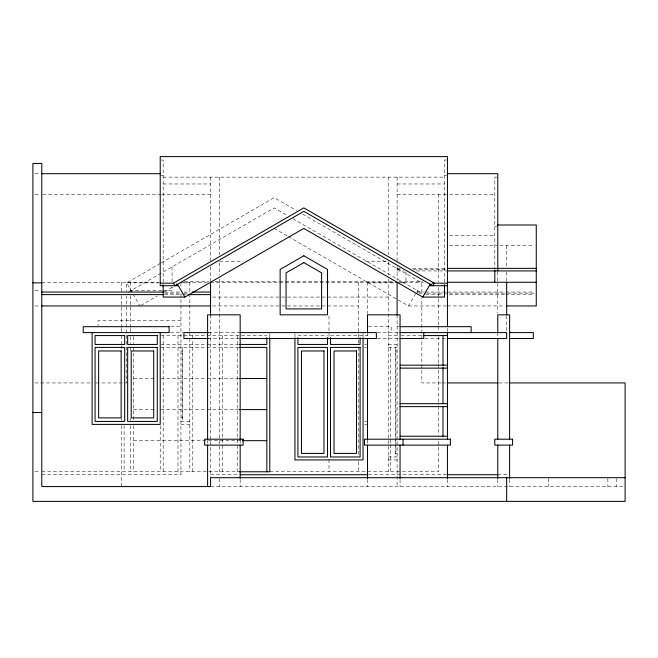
<?xml version="1.0" encoding="UTF-8"?>
<svg xmlns="http://www.w3.org/2000/svg" width="658" height="658" viewBox="0 0 658 658"><rect width="100%" height="100%" fill="white"/><g stroke="black" fill="none" stroke-linecap="round" stroke-linejoin="round"><path stroke-width="0.49" stroke-dasharray="3.29 2.47" d="M288.434 236.625L408.519 305.954L417.402 290.573L417.402 292.053L415.922 294.611M160.387 263.365L126.599 282.874L126.599 291.066M161.276 262.855L274.221 197.647L296.454 210.486M128.475 292.053L274.221 207.903L287.562 215.61M140.796 305.452L157.377 295.878M164.36 291.848L173.095 286.806M161.21 160.034L163.184 160.034L163.184 282.2M446.453 160.034L444.479 160.034L444.479 284.248M34.874 173.712L39.809 173.712M160.223 175.423L163.184 175.423M444.479 175.423L446.453 175.423M163.184 177.134L444.479 177.134M496.79 177.134L494.816 177.134L494.816 269.443M163.184 183.969L210.56 183.969M397.103 183.969L444.479 183.969M34.874 194.225L39.809 194.225M42.803 194.225L160.437 194.225M161.465 194.225L210.56 194.225M397.103 194.225L446.453 194.225M449.455 194.225L494.816 194.225M494.816 226.706L496.79 226.706M449.455 235.26L494.816 235.26M449.496 245.516L496.749 245.516M499.751 245.516L534.23 245.516M219.698 261.752L243.049 261.752M365.634 261.752L387.965 261.752M397.103 268.365L400.187 268.365M412.508 268.365L445.384 268.365M397.103 269.443L401.174 269.443M413.389 269.443L445.96 269.443M397.103 270.923L404.226 270.923M416.44 270.923L445.96 270.923M184.248 281.69L208.882 281.69M215.043 281.69L278.688 281.69M279.716 281.69L393.665 281.69M398.797 281.69L422.395 281.69M41.783 282.266L158.438 282.266M180.95 282.266L209.573 282.266M210.56 282.266L397.103 282.266M398.115 282.266L423.39 282.266M159.236 282.874L126.599 282.874L132.521 293.131M183.714 282.874L189.833 282.874M367.493 282.874L394.94 282.874M401.035 282.874L404.078 282.874M34.874 290.573L39.809 290.573M161.81 290.573L131.041 290.573L131.041 292.053M162.839 290.573L172.067 290.573L172.067 286.625M164.533 292.053L179.873 292.053M183.969 292.053L190.104 292.053M417.402 292.053L424.048 292.053M425.068 292.053L446.494 292.053M447.514 292.053L504.645 292.053M505.665 292.053L534.23 292.053M164.533 293.131L182.94 293.131M183.969 293.131L188.056 293.131M418.981 293.131L426.121 293.131M427.141 293.131L448.559 293.131M449.579 293.131L506.693 293.131M507.713 293.131L534.23 293.131M164.533 294.611L181.921 294.611M182.94 294.611L186.008 294.611M425.66 294.611L443.073 294.611M449.217 294.611L504.522 294.611M505.541 294.611L534.222 294.611M212.534 297.071L388.22 297.071M34.874 305.954L39.809 305.954M212.534 305.954L358.61 305.954M408.519 305.954L446.338 305.954M447.358 305.954L504.587 305.954M180.95 320.759L98.042 320.759L98.042 325.694M170.693 326.681L180.95 326.681M368.48 326.681L391.181 326.681L391.181 332.603M397.103 326.681L399.159 326.681M170.496 332.603L182.924 332.603M208.504 332.603L240.17 332.603M377.363 332.603L399.159 332.603M160.832 335.564L266.819 335.564M297.909 335.564L327.519 335.564M330.481 335.564L367.493 335.564M388.22 335.564L397.103 335.564M401.076 335.564L423.25 335.564M207.599 338.525L240.17 338.525M377.363 338.525L399.159 338.525M424.838 338.525L441.312 338.525M442.308 338.525L446.42 338.525M160.832 344.447L238.558 344.447M364.532 344.447L366.506 344.447M388.22 344.447L397.103 344.447M160.832 347.408L238.558 347.408M364.532 347.408L366.506 347.408M388.22 347.408L397.103 347.408M180.95 350.961L182.727 350.961M395.326 350.961L397.103 350.961M133.574 378.498L153.766 378.498M160.832 378.498L238.558 378.498M34.874 382.94L90.952 382.94M96.043 382.94L126.599 382.94L126.599 296.149M441.353 382.94L421.844 382.94L421.844 298.197M442.373 382.94L446.486 382.94M498.838 382.94L508.075 382.94M133.574 409.589L155.781 409.589M160.832 409.589L238.558 409.589M180.95 417.879L182.727 417.879M180.95 421.433L189.833 421.433M364.532 421.433L366.506 421.433M180.95 424.394L189.833 424.394M364.532 424.394L367.493 424.394M133.574 440.679L241.585 440.679M395.326 453.411L397.103 453.411M388.22 456.965L397.103 456.965M388.22 459.926L397.103 459.926M34.874 471.77L39.809 471.77M41.783 471.77L240.17 471.77M269.78 471.77L438.557 471.77L438.557 439.199M41.783 474.731L180.95 474.731L180.95 293.41M210.56 474.731L238.237 474.731M368.406 474.731L447.44 474.731M497.777 474.731L506.66 474.731L506.66 476.705M210.56 486.575L624.08 486.575M302.68 214.08L421.844 282.874L421.844 294.11M292.9 218.686L419.969 292.053M274.221 228.416L287.562 236.123M133.015 293.986L139.924 305.954M616.217 478.679L616.217 486.575M607.86 478.679L607.86 486.575M548.575 478.679L548.575 486.575M509.621 479.501L509.621 486.575M506.66 245.516L506.66 266.951M506.66 272.058L506.66 281.246M506.66 315.824L506.66 331.616M497.777 272.058L497.777 281.246M497.777 283.294L497.777 312.953M497.777 332.603L497.777 337.538M497.777 479.501L497.777 486.575M447.44 328.301L447.44 331.616M447.44 479.501L447.44 486.575M438.557 194.225L438.557 282.266M438.557 287.39L438.557 325.414M438.557 326.319L438.557 331.574M438.557 336.559L438.557 363.356M438.557 364.219L438.557 405.377M438.557 406.216L438.557 435.218M405.986 271.82L405.986 281.69M400.064 479.501L400.064 486.575M397.103 177.134L397.103 261.752M397.103 266.474L397.103 280.3M397.103 314.837L397.103 486.575M395.919 350.961L395.919 453.411M395.326 347.408L395.326 456.965M390.589 347.408L390.589 443.689M390.589 444.693L390.589 471.77M388.22 177.134L388.22 254.712M388.22 261.851L388.22 275.126M388.22 279.206L388.22 471.77M367.493 282.266L367.493 313.677M367.493 332.603L367.493 337.71M367.493 439.947L367.493 444.487M367.493 479.394L367.493 486.575M363.051 333.631L363.051 336.715M358.61 282.266L358.61 344.447M358.61 347.408L358.61 455.385M358.61 461.529L358.61 471.77M329 316.07L329 336.559M329 459.481L329 471.77M294.949 333.631L294.949 336.715M269.78 333.631L269.78 337.719M240.17 440.054L240.17 444.142M240.17 479.501L240.17 486.575M237.209 335.564L237.209 344.447M237.209 347.408L237.209 471.77M222.404 335.564L222.404 344.447M222.404 347.408L222.404 471.77M219.443 177.134L219.443 254.712M219.443 262.871L219.443 275.126M219.443 279.206L219.443 471.77M219.443 478.679L219.443 486.575M210.56 177.134L210.56 261.752M210.56 266.803L210.56 280.941M210.56 314.837L210.56 476.705M207.599 439.914L207.599 444.018M192.794 335.564L192.794 344.447M192.794 347.408L192.794 471.77M189.833 282.266L189.833 304.193M189.833 304.868L189.833 331.591M189.833 332.603L189.833 471.77M182.727 347.408L182.727 421.433M182.134 350.961L182.134 417.879M180.95 282.874L180.95 288.344M177.989 335.564L177.989 344.447M177.989 347.408L177.989 471.77M172.067 266.885L172.067 281.69M163.184 335.564L163.184 344.447M163.184 347.408L163.184 471.77M160.223 425.726L160.223 471.77M133.574 336.551L133.574 343.46M133.574 347.408L133.574 420.38M133.574 425.52L133.574 471.77M130.613 282.266L130.613 291.51M130.613 295.623L130.613 305.896M130.613 306.924L130.613 327.47M130.613 328.498L130.613 332.603M130.613 336.551L130.613 343.46M130.613 347.408L130.613 350.492M130.613 418.324L130.613 420.61M130.613 425.52L130.613 471.77M124.099 425.636L124.099 471.77M121.73 282.266L121.73 291.51M121.73 295.623L121.73 327.47M121.73 328.334L121.73 332.603M121.73 335.564L121.73 344.718M121.73 345.738L121.73 350.862M121.73 418.324L121.73 420.626M121.73 425.52L121.73 486.575"/><path stroke-width="0.99" d="M163.184 284.774L163.184 297.071L184.914 297.071L303.832 228.416L422.749 297.071L430.151 284.248L430.151 285.728L447.44 285.728M430.151 285.728L431.138 284.026M173.473 283.17L303.832 207.903L434.19 283.17L432.709 285.728L303.832 211.325L174.954 285.728L173.473 283.17L160.223 283.17M41.783 173.712L160.223 173.712M447.44 173.712L497.777 173.712L497.777 270.923M497.777 224.995L536.27 224.995L536.27 305.954L506.635 305.954M447.44 268.365L536.27 268.365M446.979 270.923L536.27 270.923M447.44 282.266L536.27 282.266M32.9 282.874L41.783 282.874M432.487 283.17L447.44 283.17M184.914 297.071L177.512 284.248L177.512 285.728L160.223 285.728L160.223 156.62L447.44 156.62L447.44 326.681M41.783 292.053L163.505 292.053M192.144 292.053L210.56 292.053M41.783 294.611L163.505 294.611M188.056 294.611L210.56 294.611M422.749 297.071L444.479 297.071L444.479 284.774M41.783 305.954L210.56 305.954M400.187 326.681L471.128 326.681L471.128 332.603M208.512 332.603L183.911 332.603L183.911 338.525L208.512 338.525M240.17 332.603L376.376 332.603L376.376 338.525L240.17 338.525M400.064 332.603L506.66 332.603L506.66 338.525L447.44 338.525M509.621 332.603L533.309 332.603L533.309 338.525L509.621 338.525M423.25 335.564L447.44 335.564M400.064 338.525L423.752 338.525L423.752 332.603M239.561 344.447L266.819 344.447L266.819 337.538M239.561 347.408L266.819 347.408L266.819 471.77M400.064 365.174L447.44 365.174M400.064 368.135L447.44 368.135M239.561 378.498L266.819 378.498M447.506 382.94L497.81 382.94M510.131 382.94L625.1 382.94L625.1 501.38L32.9 501.38L32.9 163.455L41.783 163.455L41.783 486.575L210.56 486.575L210.56 477.692L625.1 477.692M400.064 403.667L447.44 403.667M400.064 406.628L447.44 406.628M239.561 409.589L266.819 409.589M32.9 412.55L41.783 412.55M400.064 436.238L447.44 436.238M242.596 440.679L266.819 440.679M239.561 471.77L269.78 471.77L269.78 337.719M240.17 474.731L367.493 474.731M447.44 474.731L497.777 474.731M176.525 284.026L177.512 285.728M509.621 439.199L509.621 314.837L497.777 314.837L497.777 332.603M509.621 445.121L509.621 478.489M506.66 282.266L506.66 314.837M506.66 477.692L506.66 501.38M497.777 338.525L497.777 439.199M497.777 445.121L497.777 478.489M494.816 270.43L494.816 282.266M447.44 332.603L447.44 439.199M447.44 445.121L447.44 478.489M442.999 335.564L442.999 365.354M442.999 367.411L442.999 403.667M442.999 406.447L442.999 436.238M403.025 439.199L403.025 445.121M400.064 439.199L400.064 314.837L367.493 314.837L367.493 332.603M400.064 445.121L400.064 478.489M397.103 282.266L397.103 315.141M367.493 338.525L367.493 439.199M367.493 445.121L367.493 478.489M363.051 337.743L363.051 459.926L294.949 459.926L294.949 337.743M360.091 337.538L360.091 344.447L330.481 344.447L330.481 337.538M327.519 337.538L327.519 344.447L297.909 344.447L297.909 337.538M240.17 439.199L240.17 314.837L207.599 314.837L207.599 439.199M240.17 445.121L240.17 478.489M210.56 281.953L210.56 315.124M207.599 445.121L207.599 486.575M160.223 332.603L160.223 424.394L92.12 424.394L92.12 332.603M303.832 255.773L280.144 269.443L280.144 314.837L327.519 314.837L327.519 269.443L303.832 255.773M303.832 262.608L286.065 272.864L286.065 308.915L321.598 308.915L321.598 272.864L303.832 262.608M169.106 326.681L83.237 326.681L83.237 332.603L169.106 332.603L169.106 326.681M124.691 335.564L95.081 335.564L95.081 344.447L124.691 344.447L124.691 335.564M157.262 335.564L127.652 335.564L127.652 344.447L157.262 344.447L157.262 335.564M124.691 347.408L95.081 347.408L95.081 421.433L124.691 421.433L124.691 347.408M157.262 347.408L127.652 347.408L127.652 421.433L157.262 421.433L157.262 347.408M327.519 347.408L297.909 347.408L297.909 456.965L327.519 456.965L327.519 347.408M360.091 347.408L330.481 347.408L330.481 456.965L360.091 456.965L360.091 347.408M121.138 350.961L98.634 350.961L98.634 417.879L121.138 417.879L121.138 350.961M153.709 350.961L131.205 350.961L131.205 417.879L153.709 417.879L153.709 350.961M323.966 350.961L301.463 350.961L301.463 453.411L323.966 453.411L323.966 350.961M356.537 350.961L334.034 350.961L334.034 453.411L356.537 453.411L356.537 350.961M243.131 439.199L204.638 439.199L204.638 445.121L243.131 445.121L243.131 439.199M450.401 439.199L364.532 439.199L364.532 445.121L450.401 445.121L450.401 439.199M512.582 439.199L494.816 439.199L494.816 445.121L512.582 445.121L512.582 439.199"/></g></svg>
